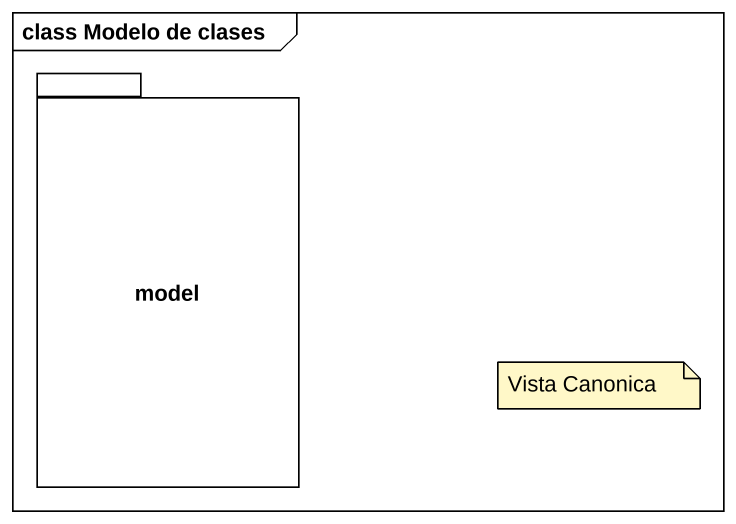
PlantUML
@startuml
mainframe class Modelo de clases
package model {
}
note as N1
  Vista Canonica
end note
@enduml
